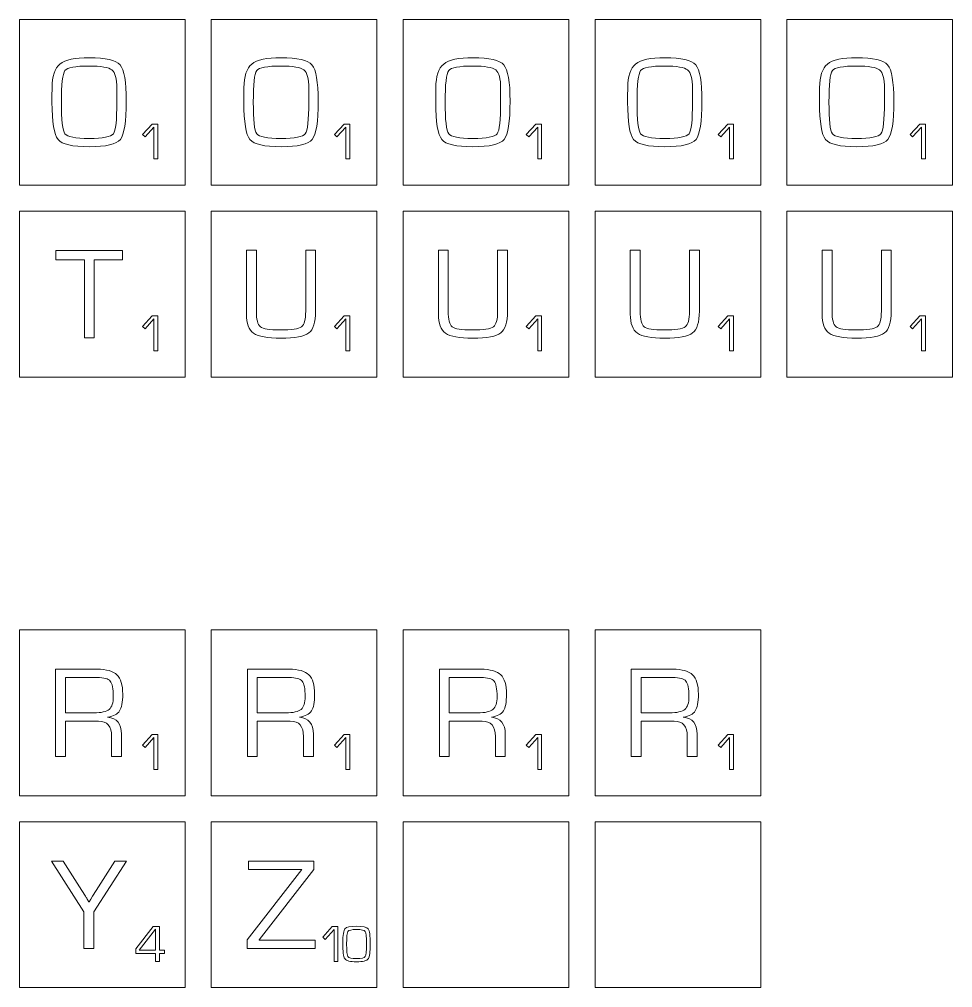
# Model space of a CAD drawing. Header units: millimetres. Extents: x -685 to 207, y -211 to 350.
# Drawn here: x -120 to -13, y -141 to -30 of the extents above; entities that cross this region are included whole.
import ezdxf

# ---------------------------------------------------------------- set-up
doc = ezdxf.new("R2010")
doc.units = ezdxf.units.MM
doc.layers.get('0').update_dxf_attribs({"linetype": 'CONTINUOUS', "lineweight": 25, "true_color": 0x000000})
doc.layers.add('letter', color=7, linetype='CONTINUOUS', lineweight=25, true_color=0x000000)
doc.layers.add('score', color=7, linetype='CONTINUOUS', lineweight=25, true_color=0x000000)

msp = doc.modelspace()

# ---------------------------------------------------------------- linework, layer by layer
at = {"lineweight": 5}
for p, q in [((-101, -30), (-120, -30)), ((-120, -30), (-120, -49)), ((-101, -49), (-101, -30)), ((-98, -30), (-98, -49)), ((-79, -30), (-98, -30)), ((-79, -49), (-79, -30)), ((-57, -30), (-76, -30)), ((-76, -30), (-76, -49)), ((-57, -49), (-57, -30)), ((-35, -30), (-54, -30)), ((-54, -30), (-54, -49)), ((-35, -49), (-35, -30)), ((-13, -30), (-32, -30)), ((-32, -30), (-32, -49)), ((-13, -49), (-13, -30)), ((-120, -49), (-101, -49)), ((-98, -49), (-79, -49)), ((-76, -49), (-57, -49)), ((-54, -49), (-35, -49)), ((-32, -49), (-13, -49)), ((-101, -52), (-120, -52)), ((-120, -52), (-120, -71)), ((-101, -71), (-101, -52)), ((-79, -52), (-98, -52)), ((-98, -52), (-98, -71)), ((-79, -71), (-79, -52)), ((-57, -52), (-76, -52)), ((-76, -52), (-76, -71)), ((-57, -71), (-57, -52)), ((-35, -52), (-54, -52)), ((-54, -52), (-54, -71)), ((-35, -71), (-35, -52)), ((-13, -52), (-32, -52)), ((-32, -52), (-32, -71)), ((-13, -71), (-13, -52)), ((-120, -71), (-101, -71)), ((-98, -71), (-79, -71)), ((-76, -71), (-57, -71)), ((-54, -71), (-35, -71)), ((-32, -71), (-13, -71)), ((-120, -100), (-120, -119)), ((-101, -100), (-120, -100)), ((-101, -119), (-101, -100)), ((-79, -100), (-98, -100)), ((-98, -100), (-98, -119)), ((-79, -119), (-79, -100)), ((-57, -100), (-76, -100)), ((-76, -100), (-76, -119)), ((-57, -119), (-57, -100)), ((-35, -100), (-54, -100)), ((-54, -100), (-54, -119)), ((-35, -119), (-35, -100)), ((-120, -119), (-101, -119)), ((-98, -119), (-79, -119)), ((-76, -119), (-57, -119)), ((-54, -119), (-35, -119)), ((-101, -122), (-120, -122)), ((-120, -122), (-120, -141)), ((-101, -141), (-101, -122)), ((-79, -122), (-98, -122)), ((-98, -122), (-98, -141)), ((-79, -141), (-79, -122)), ((-57, -122), (-76, -122)), ((-76, -122), (-76, -141)), ((-57, -141), (-57, -122)), ((-35, -122), (-54, -122)), ((-54, -122), (-54, -141)), ((-35, -141), (-35, -122)), ((-120, -141), (-101, -141)), ((-98, -141), (-79, -141)), ((-76, -141), (-57, -141)), ((-54, -141), (-35, -141))]:
    msp.add_line(p, q, dxfattribs=at)
at = {"layer": 'letter', "lineweight": 5}
for p, q in [((-116.26, -38.79), (-116.25, -37.85)), ((-116.26, -39.5), (-116.26, -38.79)), ((-108.82, -38.84), (-108.82, -37.9)), ((-108.82, -39.5), (-108.82, -38.84)), ((-94.26, -38.79), (-94.25, -37.85)), ((-94.26, -39.5), (-94.26, -38.79)), ((-86.82, -38.84), (-86.82, -37.9)), ((-86.82, -39.5), (-86.82, -38.84)), ((-72.26, -38.79), (-72.25, -37.85)), ((-72.26, -39.5), (-72.26, -38.79)), ((-64.82, -38.84), (-64.82, -37.9)), ((-64.82, -39.5), (-64.82, -38.84)), ((-50.26, -38.79), (-50.25, -37.85)), ((-50.26, -39.5), (-50.26, -38.79)), ((-42.82, -38.84), (-42.82, -37.9)), ((-42.82, -39.5), (-42.82, -38.84)), ((-28.26, -38.79), (-28.25, -37.85)), ((-28.26, -39.5), (-28.26, -38.79)), ((-20.82, -38.84), (-20.82, -37.9)), ((-20.82, -39.5), (-20.82, -38.84)), ((-115.81, -57.55), (-115.81, -56.5)), ((-115.81, -56.5), (-108.19, -56.5)), ((-108.19, -56.5), (-108.19, -57.55)), ((-93.96, -63.45), (-93.96, -56.45)), ((-93.96, -56.45), (-92.83, -56.45)), ((-92.83, -56.45), (-92.83, -63.45)), ((-87.17, -56.45), (-86.04, -56.45)), ((-87.17, -63.45), (-87.17, -56.45)), ((-86.04, -56.45), (-86.04, -63.45)), ((-71.96, -63.45), (-71.96, -56.45)), ((-71.96, -56.45), (-70.83, -56.45)), ((-70.83, -56.45), (-70.83, -63.45)), ((-65.17, -56.45), (-64.04, -56.45)), ((-65.17, -63.45), (-65.17, -56.45)), ((-64.04, -56.45), (-64.04, -63.45)), ((-49.96, -63.45), (-49.96, -56.45)), ((-49.96, -56.45), (-48.83, -56.45)), ((-48.83, -56.45), (-48.83, -63.45)), ((-43.17, -56.45), (-42.04, -56.45)), ((-43.17, -63.45), (-43.17, -56.45)), ((-42.04, -56.45), (-42.04, -63.45)), ((-27.96, -63.45), (-27.96, -56.45)), ((-27.96, -56.45), (-26.83, -56.45)), ((-26.83, -56.45), (-26.83, -63.45)), ((-21.17, -56.45), (-20.04, -56.45)), ((-21.17, -63.45), (-21.17, -56.45)), ((-20.04, -56.45), (-20.04, -63.45)), ((-112.55, -57.55), (-115.81, -57.55)), ((-112.55, -66.5), (-112.55, -57.55)), ((-111.42, -57.55), (-111.42, -66.5)), ((-108.19, -57.55), (-111.42, -57.55)), ((-93.96, -63.79), (-93.96, -63.45)), ((-71.96, -63.79), (-71.96, -63.45)), ((-49.96, -63.79), (-49.96, -63.45)), ((-27.96, -63.79), (-27.96, -63.45)), ((-111.42, -66.5), (-112.55, -66.5)), ((-115.85, -114.5), (-115.85, -104.5)), ((-115.85, -104.5), (-111.08, -104.5)), ((-93.85, -114.5), (-93.85, -104.5)), ((-93.85, -104.5), (-89.08, -104.5)), ((-71.85, -114.5), (-71.85, -104.5)), ((-71.85, -104.5), (-67.08, -104.5)), ((-49.85, -114.5), (-49.85, -104.5)), ((-49.85, -104.5), (-45.08, -104.5)), ((-111.07, -105.45), (-114.72, -105.45)), ((-114.72, -105.45), (-114.72, -109.5)), ((-89.07, -105.45), (-92.72, -105.45)), ((-92.72, -105.45), (-92.72, -109.5)), ((-67.07, -105.45), (-70.72, -105.45)), ((-70.72, -105.45), (-70.72, -109.5)), ((-45.07, -105.45), (-48.72, -105.45)), ((-48.72, -105.45), (-48.72, -109.5)), ((-114.72, -109.5), (-111.46, -109.5)), ((-92.72, -109.5), (-89.46, -109.5)), ((-70.72, -109.5), (-67.46, -109.5)), ((-48.72, -109.5), (-45.46, -109.5)), ((-111.31, -110.45), (-114.72, -110.45)), ((-114.72, -110.45), (-114.72, -114.5)), ((-110.94, -110.45), (-111.31, -110.45)), ((-109.88, -109.99), (-109.88, -110.01)), ((-89.31, -110.45), (-92.72, -110.45)), ((-92.72, -110.45), (-92.72, -114.5)), ((-88.94, -110.45), (-89.31, -110.45)), ((-87.88, -109.99), (-87.88, -110.01)), ((-67.31, -110.45), (-70.72, -110.45)), ((-70.72, -110.45), (-70.72, -114.5)), ((-66.94, -110.45), (-67.31, -110.45)), ((-65.88, -109.99), (-65.88, -110.01)), ((-45.31, -110.45), (-48.72, -110.45)), ((-48.72, -110.45), (-48.72, -114.5)), ((-44.94, -110.45), (-45.31, -110.45)), ((-43.88, -109.99), (-43.88, -110.01)), ((-108.29, -111.94), (-108.29, -114.5)), ((-86.29, -111.94), (-86.29, -114.5)), ((-64.29, -111.94), (-64.29, -114.5)), ((-42.29, -111.94), (-42.29, -114.5)), ((-109.42, -114.5), (-109.42, -112.2)), ((-87.42, -114.5), (-87.42, -112.2)), ((-65.42, -114.5), (-65.42, -112.2)), ((-43.42, -114.5), (-43.42, -112.2)), ((-114.72, -114.5), (-115.85, -114.5)), ((-108.29, -114.5), (-109.42, -114.5)), ((-92.72, -114.5), (-93.85, -114.5)), ((-86.29, -114.5), (-87.42, -114.5)), ((-70.72, -114.5), (-71.85, -114.5)), ((-64.29, -114.5), (-65.42, -114.5)), ((-48.72, -114.5), (-49.85, -114.5)), ((-42.29, -114.5), (-43.42, -114.5)), ((-112.61, -132.32), (-116.3, -126.5)), ((-116.3, -126.5), (-114.99, -126.5)), ((-114.99, -126.5), (-112.84, -129.88)), ((-107.7, -126.5), (-111.48, -132.32)), ((-111.18, -129.88), (-109.04, -126.5)), ((-109.04, -126.5), (-107.7, -126.5)), ((-93.72, -127.45), (-93.72, -126.5)), ((-93.72, -126.5), (-86.23, -126.5)), ((-86.23, -126.5), (-86.23, -127.45)), ((-93.9, -135.53), (-87.62, -127.47)), ((-87.62, -127.45), (-93.72, -127.45)), ((-86.23, -127.45), (-92.52, -135.53)), ((-87.62, -127.47), (-87.62, -127.45)), ((-112.84, -129.88), (-112.43, -130.53)), ((-112.22, -130.85), (-112.03, -131.18)), ((-112, -131.18), (-111.8, -130.85)), ((-111.8, -130.85), (-111.6, -130.53)), ((-111.6, -130.53), (-111.18, -129.88)), ((-112.03, -131.18), (-112, -131.18)), ((-112.61, -136.5), (-112.61, -132.32)), ((-111.48, -132.32), (-111.48, -136.5)), ((-111.48, -136.5), (-112.61, -136.5)), ((-93.9, -136.5), (-93.9, -135.53)), ((-86.1, -136.5), (-93.9, -136.5)), ((-92.52, -135.53), (-92.52, -135.55)), ((-92.52, -135.55), (-86.1, -135.55)), ((-86.1, -135.55), (-86.1, -136.5))]:
    msp.add_line(p, q, dxfattribs=at)
for points in [[(-115.35, -35.13), (-114.75, -34.64), (-113.63, -34.4), (-112, -34.4)], [(-112, -34.4), (-110.11, -34.4), (-108.92, -34.67), (-108.45, -35.23)], [(-93.35, -35.13), (-92.75, -34.64), (-91.63, -34.4), (-90, -34.4)], [(-90, -34.4), (-88.11, -34.4), (-86.92, -34.67), (-86.45, -35.23)], [(-71.35, -35.13), (-70.75, -34.64), (-69.63, -34.4), (-68, -34.4)], [(-68, -34.4), (-66.11, -34.4), (-64.92, -34.67), (-64.45, -35.23)], [(-49.35, -35.13), (-48.75, -34.64), (-47.63, -34.4), (-46, -34.4)], [(-46, -34.4), (-44.11, -34.4), (-42.92, -34.67), (-42.45, -35.23)], [(-27.35, -35.13), (-26.75, -34.64), (-25.63, -34.4), (-24, -34.4)], [(-24, -34.4), (-22.11, -34.4), (-20.92, -34.67), (-20.45, -35.23)], [(-116.25, -37.85), (-116.25, -36.52), (-115.95, -35.61), (-115.35, -35.13)], [(-112, -35.35), (-113.59, -35.35), (-114.51, -35.53), (-114.78, -35.88)], [(-109.38, -35.8), (-109.75, -35.5), (-110.63, -35.35), (-112, -35.35)], [(-108.45, -35.23), (-107.98, -35.78), (-107.74, -37.16), (-107.74, -39.36)], [(-94.25, -37.85), (-94.25, -36.52), (-93.95, -35.61), (-93.35, -35.13)], [(-90, -35.35), (-91.59, -35.35), (-92.51, -35.53), (-92.78, -35.88)], [(-87.38, -35.8), (-87.75, -35.5), (-88.63, -35.35), (-90, -35.35)], [(-86.45, -35.23), (-85.98, -35.78), (-85.74, -37.16), (-85.74, -39.36)], [(-72.25, -37.85), (-72.25, -36.52), (-71.95, -35.61), (-71.35, -35.13)], [(-68, -35.35), (-69.59, -35.35), (-70.51, -35.53), (-70.78, -35.88)], [(-65.38, -35.8), (-65.75, -35.5), (-66.63, -35.35), (-68, -35.35)], [(-64.45, -35.23), (-63.98, -35.78), (-63.74, -37.16), (-63.74, -39.36)], [(-50.25, -37.85), (-50.25, -36.52), (-49.95, -35.61), (-49.35, -35.13)], [(-46, -35.35), (-47.59, -35.35), (-48.51, -35.53), (-48.78, -35.88)], [(-43.38, -35.8), (-43.75, -35.5), (-44.63, -35.35), (-46, -35.35)], [(-42.45, -35.23), (-41.98, -35.78), (-41.74, -37.16), (-41.74, -39.36)], [(-28.25, -37.85), (-28.25, -36.52), (-27.95, -35.61), (-27.35, -35.13)], [(-24, -35.35), (-25.59, -35.35), (-26.51, -35.53), (-26.78, -35.88)], [(-21.38, -35.8), (-21.75, -35.5), (-22.63, -35.35), (-24, -35.35)], [(-20.45, -35.23), (-19.98, -35.78), (-19.74, -37.16), (-19.74, -39.36)], [(-114.78, -35.88), (-115.05, -36.23), (-115.18, -37.44), (-115.18, -39.5)], [(-108.82, -37.9), (-108.82, -36.8), (-109.01, -36.09), (-109.38, -35.8)], [(-92.78, -35.88), (-93.05, -36.23), (-93.18, -37.44), (-93.18, -39.5)], [(-86.82, -37.9), (-86.82, -36.8), (-87.01, -36.09), (-87.38, -35.8)], [(-70.78, -35.88), (-71.05, -36.23), (-71.18, -37.44), (-71.18, -39.5)], [(-64.82, -37.9), (-64.82, -36.8), (-65.01, -36.09), (-65.38, -35.8)], [(-48.78, -35.88), (-49.05, -36.23), (-49.18, -37.44), (-49.18, -39.5)], [(-42.82, -37.9), (-42.82, -36.8), (-43.01, -36.09), (-43.38, -35.8)], [(-26.78, -35.88), (-27.05, -36.23), (-27.18, -37.44), (-27.18, -39.5)], [(-20.82, -37.9), (-20.82, -36.8), (-21.01, -36.09), (-21.38, -35.8)], [(-115.57, -43.77), (-116.03, -43.22), (-116.26, -41.8), (-116.26, -39.5)], [(-115.18, -39.5), (-115.18, -41.56), (-115.05, -42.77), (-114.78, -43.12)], [(-109.22, -43.12), (-108.95, -42.77), (-108.82, -41.56), (-108.82, -39.5)], [(-107.74, -39.36), (-107.74, -41.74), (-107.97, -43.21), (-108.42, -43.77)], [(-93.57, -43.77), (-94.03, -43.22), (-94.26, -41.8), (-94.26, -39.5)], [(-93.18, -39.5), (-93.18, -41.56), (-93.05, -42.77), (-92.78, -43.12)], [(-87.22, -43.12), (-86.95, -42.77), (-86.82, -41.56), (-86.82, -39.5)], [(-85.74, -39.36), (-85.74, -41.74), (-85.97, -43.21), (-86.42, -43.77)], [(-71.57, -43.77), (-72.03, -43.22), (-72.26, -41.8), (-72.26, -39.5)], [(-71.18, -39.5), (-71.18, -41.56), (-71.05, -42.77), (-70.78, -43.12)], [(-65.22, -43.12), (-64.95, -42.77), (-64.82, -41.56), (-64.82, -39.5)], [(-63.74, -39.36), (-63.74, -41.74), (-63.97, -43.21), (-64.42, -43.77)], [(-49.57, -43.77), (-50.03, -43.22), (-50.26, -41.8), (-50.26, -39.5)], [(-49.18, -39.5), (-49.18, -41.56), (-49.05, -42.77), (-48.78, -43.12)], [(-43.22, -43.12), (-42.95, -42.77), (-42.82, -41.56), (-42.82, -39.5)], [(-41.74, -39.36), (-41.74, -41.74), (-41.97, -43.21), (-42.42, -43.77)], [(-27.57, -43.77), (-28.03, -43.22), (-28.26, -41.8), (-28.26, -39.5)], [(-27.18, -39.5), (-27.18, -41.56), (-27.05, -42.77), (-26.78, -43.12)], [(-21.22, -43.12), (-20.95, -42.77), (-20.82, -41.56), (-20.82, -39.5)], [(-19.74, -39.36), (-19.74, -41.74), (-19.97, -43.21), (-20.42, -43.77)], [(-114.78, -43.12), (-114.51, -43.47), (-113.59, -43.65), (-112, -43.65)], [(-112, -43.65), (-110.42, -43.65), (-109.49, -43.47), (-109.22, -43.12)], [(-92.78, -43.12), (-92.51, -43.47), (-91.59, -43.65), (-90, -43.65)], [(-90, -43.65), (-88.42, -43.65), (-87.49, -43.47), (-87.22, -43.12)], [(-70.78, -43.12), (-70.51, -43.47), (-69.59, -43.65), (-68, -43.65)], [(-68, -43.65), (-66.42, -43.65), (-65.49, -43.47), (-65.22, -43.12)], [(-48.78, -43.12), (-48.51, -43.47), (-47.59, -43.65), (-46, -43.65)], [(-46, -43.65), (-44.42, -43.65), (-43.49, -43.47), (-43.22, -43.12)], [(-26.78, -43.12), (-26.51, -43.47), (-25.59, -43.65), (-24, -43.65)], [(-24, -43.65), (-22.42, -43.65), (-21.49, -43.47), (-21.22, -43.12)], [(-112, -44.6), (-113.92, -44.6), (-115.11, -44.33), (-115.57, -43.77)], [(-108.42, -43.77), (-108.88, -44.32), (-110.07, -44.6), (-112, -44.6)], [(-90, -44.6), (-91.92, -44.6), (-93.11, -44.33), (-93.57, -43.77)], [(-86.42, -43.77), (-86.88, -44.32), (-88.07, -44.6), (-90, -44.6)], [(-68, -44.6), (-69.92, -44.6), (-71.11, -44.33), (-71.57, -43.77)], [(-64.42, -43.77), (-64.88, -44.32), (-66.07, -44.6), (-68, -44.6)], [(-46, -44.6), (-47.92, -44.6), (-49.11, -44.33), (-49.57, -43.77)], [(-42.42, -43.77), (-42.88, -44.32), (-44.07, -44.6), (-46, -44.6)], [(-24, -44.6), (-25.92, -44.6), (-27.11, -44.33), (-27.57, -43.77)], [(-20.42, -43.77), (-20.88, -44.32), (-22.07, -44.6), (-24, -44.6)], [(-93.14, -65.98), (-93.68, -65.59), (-93.96, -64.86), (-93.96, -63.79)], [(-92.83, -63.45), (-92.83, -64.4), (-92.68, -64.99), (-92.37, -65.24)], [(-87.65, -65.24), (-87.33, -65.01), (-87.17, -64.41), (-87.17, -63.45)], [(-86.04, -63.45), (-86.04, -64.72), (-86.3, -65.56), (-86.81, -65.95)], [(-71.14, -65.98), (-71.68, -65.59), (-71.96, -64.86), (-71.96, -63.79)], [(-70.83, -63.45), (-70.83, -64.4), (-70.68, -64.99), (-70.37, -65.24)], [(-65.65, -65.24), (-65.33, -65.01), (-65.17, -64.41), (-65.17, -63.45)], [(-64.04, -63.45), (-64.04, -64.72), (-64.3, -65.56), (-64.81, -65.95)], [(-49.14, -65.98), (-49.68, -65.59), (-49.96, -64.86), (-49.96, -63.79)], [(-48.83, -63.45), (-48.83, -64.4), (-48.68, -64.99), (-48.37, -65.24)], [(-43.65, -65.24), (-43.33, -65.01), (-43.17, -64.41), (-43.17, -63.45)], [(-42.04, -63.45), (-42.04, -64.72), (-42.3, -65.56), (-42.81, -65.95)], [(-27.14, -65.98), (-27.68, -65.59), (-27.96, -64.86), (-27.96, -63.79)], [(-26.83, -63.45), (-26.83, -64.4), (-26.68, -64.99), (-26.37, -65.24)], [(-21.65, -65.24), (-21.33, -65.01), (-21.17, -64.41), (-21.17, -63.45)], [(-20.04, -63.45), (-20.04, -64.72), (-20.3, -65.56), (-20.81, -65.95)], [(-92.37, -65.24), (-92.06, -65.48), (-91.31, -65.6), (-90.1, -65.6)], [(-90.1, -65.6), (-88.79, -65.6), (-87.97, -65.48), (-87.65, -65.24)], [(-70.37, -65.24), (-70.06, -65.48), (-69.31, -65.6), (-68.1, -65.6)], [(-68.1, -65.6), (-66.79, -65.6), (-65.97, -65.48), (-65.65, -65.24)], [(-48.37, -65.24), (-48.06, -65.48), (-47.31, -65.6), (-46.1, -65.6)], [(-46.1, -65.6), (-44.79, -65.6), (-43.97, -65.48), (-43.65, -65.24)], [(-26.37, -65.24), (-26.06, -65.48), (-25.31, -65.6), (-24.1, -65.6)], [(-24.1, -65.6), (-22.79, -65.6), (-21.97, -65.48), (-21.65, -65.24)], [(-90.02, -66.55), (-91.55, -66.55), (-92.59, -66.36), (-93.14, -65.98)], [(-86.81, -65.95), (-87.32, -66.35), (-88.39, -66.55), (-90.02, -66.55)], [(-68.02, -66.55), (-69.55, -66.55), (-70.59, -66.36), (-71.14, -65.98)], [(-64.81, -65.95), (-65.32, -66.35), (-66.39, -66.55), (-68.02, -66.55)], [(-46.02, -66.55), (-47.55, -66.55), (-48.59, -66.36), (-49.14, -65.98)], [(-42.81, -65.95), (-43.32, -66.35), (-44.39, -66.55), (-46.02, -66.55)], [(-24.02, -66.55), (-25.55, -66.55), (-26.59, -66.36), (-27.14, -65.98)], [(-20.81, -65.95), (-21.32, -66.35), (-22.39, -66.55), (-24.02, -66.55)], [(-111.08, -104.5), (-110.01, -104.5), (-109.25, -104.71), (-108.81, -105.14)], [(-108.81, -105.14), (-108.37, -105.56), (-108.15, -106.3), (-108.15, -107.35)], [(-89.08, -104.5), (-88.01, -104.5), (-87.25, -104.71), (-86.81, -105.14)], [(-86.81, -105.14), (-86.37, -105.56), (-86.15, -106.3), (-86.15, -107.35)], [(-67.08, -104.5), (-66.01, -104.5), (-65.25, -104.71), (-64.81, -105.14)], [(-64.81, -105.14), (-64.37, -105.56), (-64.15, -106.3), (-64.15, -107.35)], [(-45.08, -104.5), (-44.01, -104.5), (-43.25, -104.71), (-42.81, -105.14)], [(-42.81, -105.14), (-42.37, -105.56), (-42.15, -106.3), (-42.15, -107.35)], [(-109.58, -105.86), (-109.81, -105.59), (-110.31, -105.45), (-111.07, -105.45)], [(-109.23, -107.63), (-109.23, -106.72), (-109.35, -106.14), (-109.58, -105.86)], [(-87.58, -105.86), (-87.81, -105.59), (-88.31, -105.45), (-89.07, -105.45)], [(-87.23, -107.63), (-87.23, -106.72), (-87.35, -106.14), (-87.58, -105.86)], [(-65.58, -105.86), (-65.81, -105.59), (-66.31, -105.45), (-67.07, -105.45)], [(-65.23, -107.63), (-65.23, -106.72), (-65.35, -106.14), (-65.58, -105.86)], [(-43.58, -105.86), (-43.81, -105.59), (-44.31, -105.45), (-45.07, -105.45)], [(-43.23, -107.63), (-43.23, -106.72), (-43.35, -106.14), (-43.58, -105.86)], [(-109.7, -109.1), (-109.39, -108.84), (-109.23, -108.35), (-109.23, -107.63)], [(-108.15, -107.35), (-108.15, -108.27), (-108.27, -108.92), (-108.51, -109.28)], [(-87.7, -109.1), (-87.39, -108.84), (-87.23, -108.35), (-87.23, -107.63)], [(-86.15, -107.35), (-86.15, -108.27), (-86.27, -108.92), (-86.51, -109.28)], [(-65.7, -109.1), (-65.39, -108.84), (-65.23, -108.35), (-65.23, -107.63)], [(-64.15, -107.35), (-64.15, -108.27), (-64.27, -108.92), (-64.51, -109.28)], [(-43.7, -109.1), (-43.39, -108.84), (-43.23, -108.35), (-43.23, -107.63)], [(-42.15, -107.35), (-42.15, -108.27), (-42.27, -108.92), (-42.51, -109.28)], [(-111.46, -109.5), (-110.6, -109.5), (-110.01, -109.37), (-109.7, -109.1)], [(-108.51, -109.28), (-108.75, -109.64), (-109.21, -109.88), (-109.88, -109.99)], [(-89.46, -109.5), (-88.6, -109.5), (-88.01, -109.37), (-87.7, -109.1)], [(-86.51, -109.28), (-86.75, -109.64), (-87.21, -109.88), (-87.88, -109.99)], [(-67.46, -109.5), (-66.6, -109.5), (-66.01, -109.37), (-65.7, -109.1)], [(-64.51, -109.28), (-64.75, -109.64), (-65.21, -109.88), (-65.88, -109.99)], [(-45.46, -109.5), (-44.6, -109.5), (-44.01, -109.37), (-43.7, -109.1)], [(-42.51, -109.28), (-42.75, -109.64), (-43.21, -109.88), (-43.88, -109.99)], [(-109.42, -112.2), (-109.42, -111.03), (-109.93, -110.45), (-110.94, -110.45)], [(-109.88, -110.01), (-108.82, -110.09), (-108.29, -110.73), (-108.29, -111.94)], [(-87.42, -112.2), (-87.42, -111.03), (-87.93, -110.45), (-88.94, -110.45)], [(-87.88, -110.01), (-86.82, -110.09), (-86.29, -110.73), (-86.29, -111.94)], [(-65.42, -112.2), (-65.42, -111.03), (-65.93, -110.45), (-66.94, -110.45)], [(-65.88, -110.01), (-64.82, -110.09), (-64.29, -110.73), (-64.29, -111.94)], [(-43.42, -112.2), (-43.42, -111.03), (-43.93, -110.45), (-44.94, -110.45)], [(-43.88, -110.01), (-42.82, -110.09), (-42.29, -110.73), (-42.29, -111.94)], [(-112.43, -130.53), (-112.37, -130.61), (-112.31, -130.71), (-112.22, -130.85)]]:
    msp.add_open_spline(points, degree=3, dxfattribs=at)
at = {"layer": 'score', "lineweight": 5}
for p, q in [((-105.88, -43.2), (-104.77, -42)), ((-104.77, -42), (-104.12, -42)), ((-104.12, -42), (-104.12, -46)), ((-83.88, -43.2), (-82.77, -42)), ((-82.77, -42), (-82.12, -42)), ((-82.12, -42), (-82.12, -46)), ((-61.88, -43.2), (-60.77, -42)), ((-60.77, -42), (-60.12, -42)), ((-60.12, -42), (-60.12, -46)), ((-39.88, -43.2), (-38.77, -42)), ((-38.77, -42), (-38.12, -42)), ((-38.12, -42), (-38.12, -46)), ((-17.88, -43.2), (-16.77, -42)), ((-16.77, -42), (-16.12, -42)), ((-16.12, -42), (-16.12, -46)), ((-105.59, -43.47), (-105.88, -43.2)), ((-104.57, -42.34), (-105.59, -43.47)), ((-104.57, -46), (-104.57, -42.34)), ((-83.59, -43.47), (-83.88, -43.2)), ((-82.57, -42.34), (-83.59, -43.47)), ((-82.57, -46), (-82.57, -42.34)), ((-61.59, -43.47), (-61.88, -43.2)), ((-60.57, -42.34), (-61.59, -43.47)), ((-60.57, -46), (-60.57, -42.34)), ((-39.59, -43.47), (-39.88, -43.2)), ((-38.57, -42.34), (-39.59, -43.47)), ((-38.57, -46), (-38.57, -42.34)), ((-17.59, -43.47), (-17.88, -43.2)), ((-16.57, -42.34), (-17.59, -43.47)), ((-16.57, -46), (-16.57, -42.34)), ((-104.12, -46), (-104.57, -46)), ((-82.12, -46), (-82.57, -46)), ((-60.12, -46), (-60.57, -46)), ((-38.12, -46), (-38.57, -46)), ((-16.12, -46), (-16.57, -46)), ((-105.88, -65.2), (-104.77, -64)), ((-104.57, -64.34), (-105.59, -65.47)), ((-104.77, -64), (-104.12, -64)), ((-104.57, -68), (-104.57, -64.34)), ((-104.12, -64), (-104.12, -68)), ((-83.88, -65.2), (-82.77, -64)), ((-82.57, -64.34), (-83.59, -65.47)), ((-82.77, -64), (-82.12, -64)), ((-82.57, -68), (-82.57, -64.34)), ((-82.12, -64), (-82.12, -68)), ((-61.88, -65.2), (-60.77, -64)), ((-60.57, -64.34), (-61.59, -65.47)), ((-60.77, -64), (-60.12, -64)), ((-60.57, -68), (-60.57, -64.34)), ((-60.12, -64), (-60.12, -68)), ((-39.88, -65.2), (-38.77, -64)), ((-38.57, -64.34), (-39.59, -65.47)), ((-38.77, -64), (-38.12, -64)), ((-38.57, -68), (-38.57, -64.34)), ((-38.12, -64), (-38.12, -68)), ((-17.88, -65.2), (-16.77, -64)), ((-16.57, -64.34), (-17.59, -65.47)), ((-16.77, -64), (-16.12, -64)), ((-16.57, -68), (-16.57, -64.34)), ((-16.12, -64), (-16.12, -68)), ((-105.59, -65.47), (-105.88, -65.2)), ((-83.59, -65.47), (-83.88, -65.2)), ((-61.59, -65.47), (-61.88, -65.2)), ((-39.59, -65.47), (-39.88, -65.2)), ((-17.59, -65.47), (-17.88, -65.2)), ((-104.12, -68), (-104.57, -68)), ((-82.12, -68), (-82.57, -68)), ((-60.12, -68), (-60.57, -68)), ((-38.12, -68), (-38.57, -68)), ((-16.12, -68), (-16.57, -68)), ((-105.88, -113.2), (-104.77, -112)), ((-104.77, -112), (-104.12, -112)), ((-104.12, -112), (-104.12, -116)), ((-83.88, -113.2), (-82.77, -112)), ((-82.77, -112), (-82.12, -112)), ((-82.12, -112), (-82.12, -116)), ((-61.88, -113.2), (-60.77, -112)), ((-60.77, -112), (-60.12, -112)), ((-60.12, -112), (-60.12, -116)), ((-39.88, -113.2), (-38.77, -112)), ((-38.77, -112), (-38.12, -112)), ((-38.12, -112), (-38.12, -116)), ((-105.59, -113.47), (-105.88, -113.2)), ((-104.57, -112.34), (-105.59, -113.47)), ((-104.57, -116), (-104.57, -112.34)), ((-83.59, -113.47), (-83.88, -113.2)), ((-82.57, -112.34), (-83.59, -113.47)), ((-82.57, -116), (-82.57, -112.34)), ((-61.59, -113.47), (-61.88, -113.2)), ((-60.57, -112.34), (-61.59, -113.47)), ((-60.57, -116), (-60.57, -112.34)), ((-39.59, -113.47), (-39.88, -113.2)), ((-38.57, -112.34), (-39.59, -113.47)), ((-38.57, -116), (-38.57, -112.34)), ((-104.12, -116), (-104.57, -116)), ((-82.12, -116), (-82.57, -116)), ((-60.12, -116), (-60.57, -116)), ((-38.12, -116), (-38.57, -116)), ((-106.64, -136.55), (-104.65, -134)), ((-104.41, -134.29), (-106.27, -136.7)), ((-104.65, -134), (-103.95, -134)), ((-104.41, -136.7), (-104.41, -134.29)), ((-104.41, -134.29), (-104.41, -134.29)), ((-103.95, -134), (-103.95, -136.7)), ((-85.22, -135.2), (-84.12, -134)), ((-84.12, -134), (-83.47, -134)), ((-83.47, -134), (-83.47, -138)), ((-84.94, -135.47), (-85.22, -135.2)), ((-83.92, -134.34), (-84.94, -135.47)), ((-83.92, -138), (-83.92, -134.34)), ((-106.64, -137.08), (-106.64, -136.55)), ((-104.41, -137.08), (-106.64, -137.08)), ((-106.27, -136.7), (-104.41, -136.7)), ((-104.41, -138), (-104.41, -137.08)), ((-103.95, -136.7), (-103.36, -136.7)), ((-103.36, -137.08), (-103.95, -137.08)), ((-103.95, -137.08), (-103.95, -138)), ((-103.36, -136.7), (-103.36, -137.08)), ((-103.95, -138), (-104.41, -138)), ((-83.47, -138), (-83.92, -138))]:
    msp.add_line(p, q, dxfattribs=at)
for points in [[(-82.91, -135.85), (-82.91, -134.98), (-82.83, -134.44), (-82.67, -134.25)], [(-82.67, -134.25), (-82.51, -134.06), (-82.07, -133.96), (-81.34, -133.96)], [(-81.34, -133.96), (-80.6, -133.96), (-80.16, -134.06), (-80.01, -134.26)], [(-80.01, -134.26), (-79.85, -134.45), (-79.78, -135.04), (-79.78, -136)], [(-82.33, -134.56), (-82.43, -134.7), (-82.48, -135.18), (-82.48, -136)], [(-81.34, -134.34), (-81.91, -134.34), (-82.23, -134.41), (-82.33, -134.56)], [(-80.36, -134.56), (-80.45, -134.41), (-80.78, -134.34), (-81.34, -134.34)], [(-80.21, -136), (-80.21, -135.18), (-80.26, -134.7), (-80.36, -134.56)], [(-82.7, -137.67), (-82.84, -137.47), (-82.91, -136.87), (-82.91, -135.85)], [(-82.48, -136), (-82.48, -136.82), (-82.43, -137.3), (-82.33, -137.44)], [(-80.36, -137.44), (-80.26, -137.3), (-80.21, -136.82), (-80.21, -136)], [(-79.78, -136), (-79.78, -136.92), (-79.85, -137.47), (-79.99, -137.67)], [(-82.33, -137.44), (-82.23, -137.59), (-81.91, -137.66), (-81.34, -137.66)], [(-81.34, -137.66), (-80.78, -137.66), (-80.45, -137.59), (-80.36, -137.44)], [(-81.34, -138.04), (-82.06, -138.04), (-82.51, -137.92), (-82.7, -137.67)], [(-79.99, -137.67), (-80.18, -137.92), (-80.63, -138.04), (-81.34, -138.04)]]:
    msp.add_open_spline(points, degree=3, dxfattribs=at)

doc.saveas('drawing.dxf')
